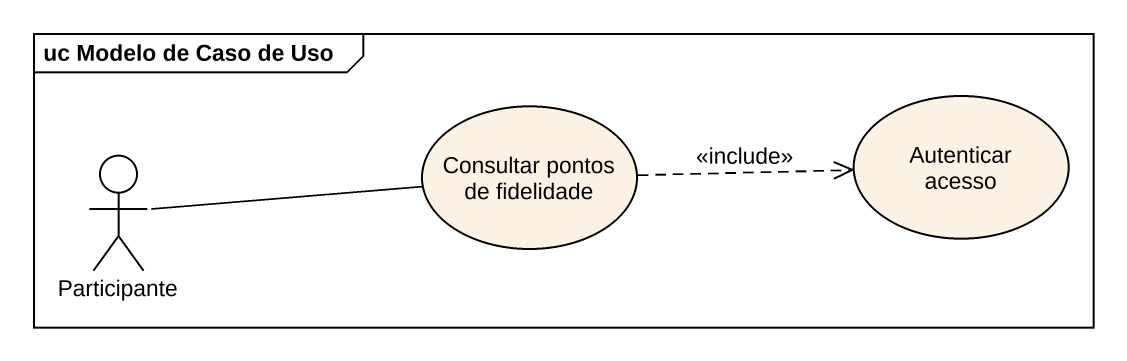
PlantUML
@startuml
mainframe uc Modelo de Caso de Uso
usecase "Autenticar acesso" as Autenticar_acesso
actor Participante
usecase "Consultar pontos de fidelidade" as Consultar_pontos_de
Participante -right- Consultar_pontos_de
Consultar_pontos_de .right.> Autenticar_acesso : <<include>>
@enduml
